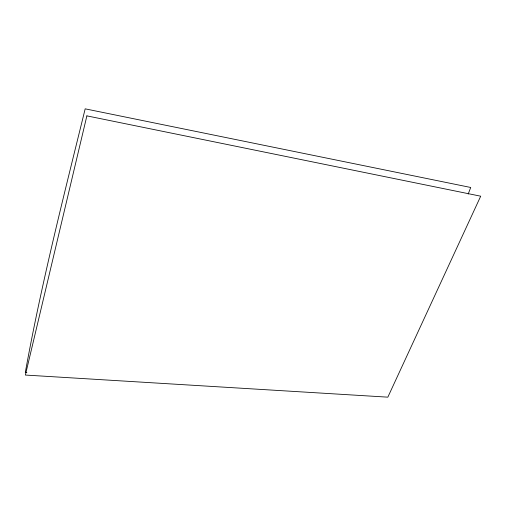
<?xml version="1.0" encoding="UTF-8"?>
<svg xmlns="http://www.w3.org/2000/svg" width="506" height="506" viewBox="0 0 506 506"><rect width="100%" height="100%" fill="white"/><g stroke="black" fill="none" stroke-linecap="round" stroke-linejoin="round"><path stroke-width="0.76" d="M468.202 194.051L470.713 187.473L85.172 108.841C63.667 196.36 41.302 283.777 25.3 372.511L26.869 372.568M86.88 115.874L25.382 375.054L387.843 397.159L480.7 196.195L86.88 115.874"/></g></svg>
